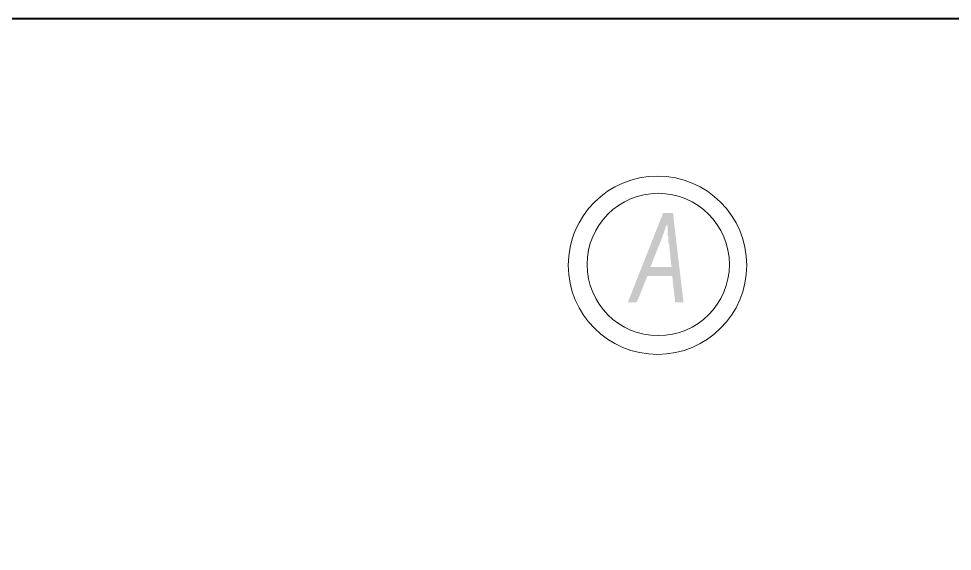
# Model space of a CAD drawing. Header units: millimetres. Extents: x 1372 to 666090, y 1285 to 31551.
# Drawn here: x 605576 to 610747, y 27910 to 30862 of the extents above; entities that cross this region are included whole.
import ezdxf

# ---------------------------------------------------------------- set-up
doc = ezdxf.new("R2010")
doc.units = ezdxf.units.MM
for name, color, linetype in [('PDF _0', 7, 'Continuous'), ('PDF _0_Ном._пера__1', 7, 'Continuous'), ('PDF _2D-чертеж - Общий_Ном._пера__21', 7, 'Continuous')]:
    doc.layers.add(name, color=color, linetype=linetype)

msp = doc.modelspace()

# ---------------------------------------------------------------- hatches: boundary and pattern name
at = {"layer": 'PDF _0_Ном._пера__1', "transparency": 33554559}
h = msp.add_hatch(color=256, dxfattribs=at)
h.paths.add_polyline_path([(608949.3, 29289.1), (609145.3, 29785.5), (609199.6, 29785.5), (609258, 29289.1), (609212.1, 29289.1), (609195.4, 29435.1), (609057.7, 29435.1), (608999.3, 29289.1)], flags=0)
h.paths.add_polyline_path([(609074.4, 29485.1), (609191.2, 29485.1), (609178.7, 29610.3), (609174.5, 29618.6), (609174.5, 29622.8), (609174.5, 29631.1), (609174.5, 29639.5), (609174.5, 29647.8), (609174.5, 29656.2), (609170.4, 29660.3), (609170.4, 29668.7), (609170.4, 29677), (609170.4, 29681.2), (609170.4, 29689.5), (609170.4, 29697.9), (609170.4, 29702), (609170.4, 29706.2), (609170.4, 29714.6), (609166.2, 29718.7), (609166.2, 29727.1), (609166.2, 29731.2), (609166.2, 29731.2), (609166.2, 29727.1), (609166.2, 29722.9), (609162, 29714.6), (609162, 29710.4), (609157.9, 29706.2), (609157.9, 29697.9), (609153.7, 29693.7), (609153.7, 29685.4), (609149.5, 29681.2), (609149.5, 29672.8), (609145.3, 29668.7), (609145.3, 29660.3), (609141.2, 29656.2), (609141.2, 29647.8), (609137, 29639.5), (609132.8, 29635.3), (609132.8, 29631.1)], flags=0)

# ---------------------------------------------------------------- linework, layer by layer
at = {"layer": 'PDF _0', "lineweight": 9}
for centre, radius in [((609114.1, 29495.6), 494.3), ((609118.2, 29499.7), 394.2)]:
    msp.add_circle(centre, radius, dxfattribs=at)
at = {"layer": 'PDF _2D-чертеж - Общий_Ном._пера__21', "lineweight": 40}
msp.add_lwpolyline([(598979.7, 30861.7), (638090.6, 30861.7), (638090.6, 2742.3), (598979.7, 2742.3)], close=True, dxfattribs=at)

doc.saveas('drawing.dxf')
